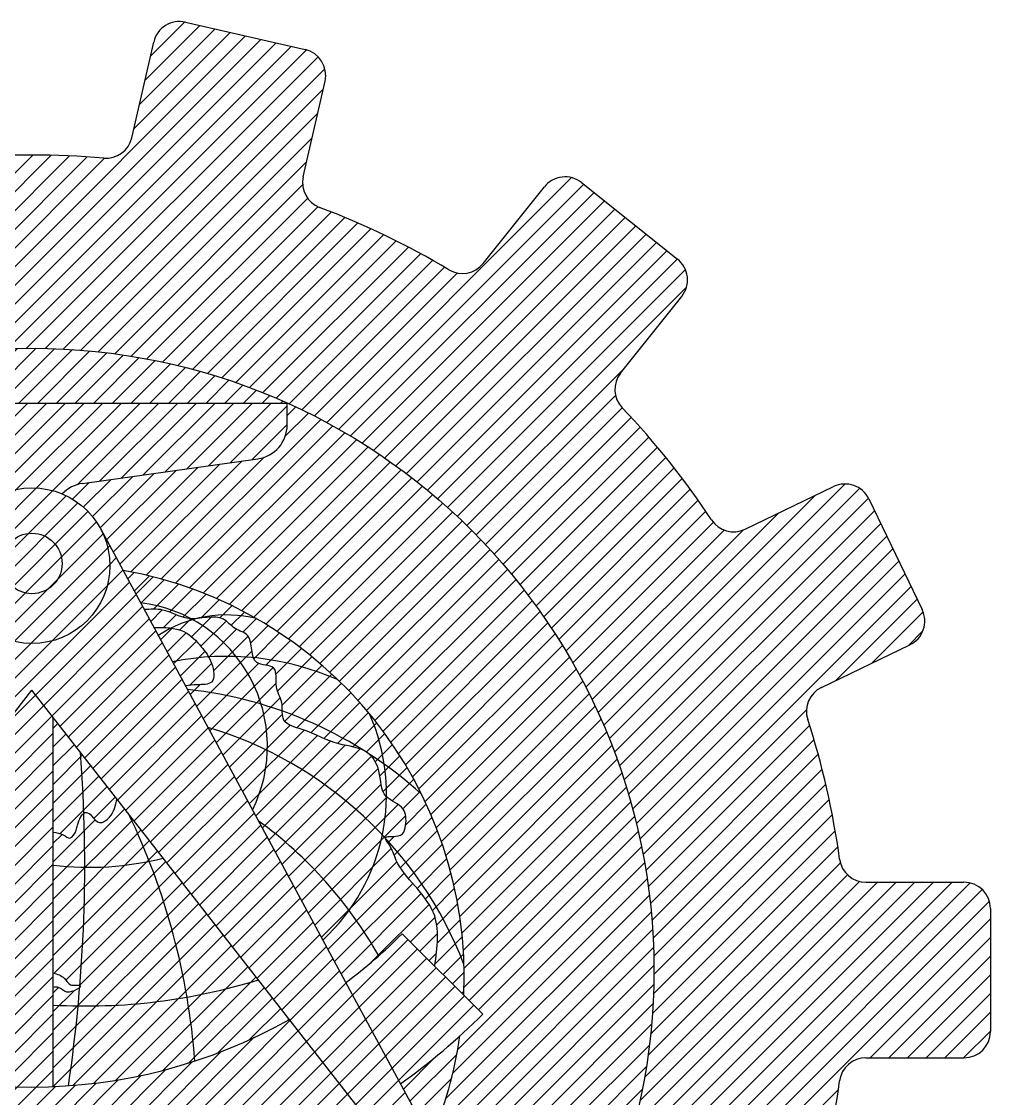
# Model space of a CAD drawing. Header units: millimetres. Extents: x -495 to 480, y 20 to 233.
# Drawn here: x 342.8 to 379.42, y 90.64 to 131.34 of the extents above; entities that cross this region are included whole.
import ezdxf

# ---------------------------------------------------------------- set-up
doc = ezdxf.new("R2010")
doc.units = ezdxf.units.MM
pattern_1 = [(45, (306.9796937244569, 59.64169378769577), (-0.3535533905932737, 0.3535533905932738), [])]
pattern_2 = [(45, (346.6406971857284, 94.54342855314331), (-0.3535533905932737, 0.3535533905932738), [])]

msp = doc.modelspace()

# ---------------------------------------------------------------- hatches: boundary and pattern name
at = {"true_color": 0xffc60a}
h = msp.add_hatch(dxfattribs=at)
h.set_pattern_fill('_USER,_O', color=40, scale=0.5, angle=45, pattern_type=0)
h.set_pattern_definition(pattern_1)
h.paths.add_polyline_path([(373.0285700076631, 106.1734298904046), (376.3685699139165, 107.7818890720758, 0.4142135623731025), (376.8356550427013, 109.1167416790958), (374.822078468438, 113.2979765191905, 0.4142135623730971), (373.487225861418, 113.7650616479754), (370.1472259551645, 112.1566024663042, -0.3748444409083598), (368.8796622399848, 112.5053234754394, 0.04409869253188097), (365.4982253024332, 116.7455112794367, -0.3748444409083521), (365.4403069188141, 118.0588922504772), (367.751658569184, 120.9572355464322, 0.4142135623731021), (367.5933168885747, 122.3625568307589), (363.9649772754769, 125.2560611180324, 0.4142135623730943), (362.5596559911501, 125.0977194374231), (360.2483043407802, 122.199376141468, -0.3748444409083582), (358.9549645199681, 121.9635876299704, 0.04409869253188028), (354.0686465715, 124.3167143333763, -0.3748444409083501), (353.446609264379, 125.4748998551309), (354.2715211176418, 129.0890748297582, 0.4142135623730957), (353.5191141394163, 130.2865236758963), (348.9946486465232, 131.3192033997526, 0.4142135623730952), (347.797199800385, 130.5667964215271), (346.9722879471222, 126.9526214468999, -0.3748444409083623), (345.9093338339616, 126.1790242212279, 0.04409869253188122), (340.4859300710277, 126.1790242212278, -0.3748444409083543), (339.4229759578671, 126.9526214468998), (338.5980641046042, 130.5667964215271, 0.4142135623730971), (337.4006152584661, 131.3192033997526), (332.876149765573, 130.2865236758963, 0.4142135623730906), (332.1237427873475, 129.0890748297582), (332.9486546406103, 125.474899855131, -0.3748444409083646), (332.3266173334893, 124.3167143333763, 0.04409869253188019), (327.4402993850211, 121.9635876299703, -0.3748444409083506), (326.1469595642091, 122.1993761414679), (323.8356079138392, 125.097719437423, 0.4142135623730951), (322.4302866295124, 125.2560611180323), (318.8019470164145, 122.3625568307589, 0.4142135623730968), (318.6436053358053, 120.9572355464322), (320.9549569861751, 118.058892250477, -0.3748444409083684), (320.8970386025561, 116.7455112794365, 0.04409869253188024), (317.5156016650046, 112.5053234754392, -0.37484444090835), (316.2480379498249, 112.1566024663041), (312.9080380435714, 113.7650616479753, 0.414213562373088), (311.5731854365514, 113.2979765191904), (309.559608862288, 109.1167416790957, 0.4142135623730904), (310.0266939910728, 107.7818890720757), (313.3666938973263, 106.1734298904045, -0.3748444409083591), (313.8843658834072, 104.9649846789532, 0.04409869253188079), (312.677545012857, 99.67755697143703, -0.3748444409083533), (311.6868139427497, 98.81339491431083), (307.9796937244569, 98.81339491431083, 0.4142135623730951), (306.9796937244569, 97.81339491431083), (306.9796937244569, 93.17257436095565, 0.4142135623730909), (307.9796937244569, 92.17257436095565), (311.6868139427497, 92.17257436095554, -0.3748444409083516), (312.677545012857, 91.30841230382936, 0.04409869253188001), (313.8843658834072, 86.02098459631327, -0.3748444409083552), (313.3666938973263, 84.812539384862), (310.0266939910729, 83.20408020319077, 0.4142135623730858), (309.5596088622881, 81.86922759617082), (311.5731854365515, 77.68799275607608, 0.4142135623730945), (312.9080380435714, 77.22090762729123), (316.2480379498249, 78.82936680896229, -0.3748444409083784), (317.5156016650047, 78.48064579982722, 0.04409869253187951), (320.8970386025561, 74.24045799582998, -0.3748444409083581), (320.9549569861752, 72.92707702478947), (318.6436053358054, 70.02873372883437, 0.4142135623730929), (318.8019470164147, 68.62341244450761), (322.4302866295125, 65.7299081572342, 0.4142135623730919), (323.8356079138392, 65.88824983784349), (326.1469595642092, 68.78659313379859, -0.3748444409083723), (327.4402993850213, 69.0223816452963, 0.04409869253188004), (332.3266173334894, 66.66925494189023, -0.3748444409083554), (332.9486546406104, 65.51106942013558), (332.1237427873476, 61.89689444550834, 0.4142135623730872), (332.8761497655731, 60.69944559937022), (337.4006152584662, 59.66676587551395, 0.4142135623730927), (338.5980641046044, 60.41917285373945), (339.4229759578672, 64.03334782836666, -0.3748444409083972), (340.4859300710278, 64.80694505403883, 0.0440986925318814), (345.9093338339617, 64.80694505403869, -0.3748444409083554), (346.9722879471223, 64.03334782836671), (347.797199800385, 60.41917285373951, 0.4142135623731005), (348.9946486465232, 59.66676587551397), (353.5191141394163, 60.69944559937024, 0.414213562373093), (354.2715211176418, 61.89689444550838), (353.4466092643791, 65.51106942013561, -0.3748444409083931), (354.0686465715, 66.6692549418904, 0.04409869253188033), (358.9549645199683, 69.02238164529626, -0.3748444409083548), (360.2483043407803, 68.78659313379863), (362.5596559911502, 65.88824983784356, 0.4142135623730963), (363.9649772754769, 65.72990815723426), (367.5933168885748, 68.62341244450766, 0.4142135623730933), (367.7516585691841, 70.02873372883441), (365.4403069188143, 72.92707702478954, -0.374844440908386), (365.4982253024333, 74.24045799583013, 0.04409869253188037), (368.8796622399849, 78.48064579982733, -0.3748444409083535), (370.1472259551646, 78.82936680896246), (373.487225861418, 77.22090762729128, 0.4142135623730968), (374.822078468438, 77.68799275607614), (376.8356550427014, 81.8692275961709, 0.4142135623730966), (376.3685699139165, 83.20408020319088), (373.0285700076631, 84.8125393848621, -0.3748444409083866), (372.5108980215822, 86.02098459631341, 0.04409869253188067), (373.7177188921324, 91.30841230382958, -0.3748444409083514), (374.7084499622397, 92.17257436095576), (378.4155701805325, 92.17257436095576, 0.4142135623730951), (379.4155701805325, 93.17257436095576), (379.4155701805325, 97.81339491431095, 0.4142135623730906), (378.4155701805325, 98.81339491431095), (374.7084499622397, 98.81339491431106, -0.3748444409083505), (373.7177188921324, 99.67755697143724, 0.04409869253188043), (372.5108980215822, 104.9649846789534, -0.3748444409083558)])
h.paths.add_polyline_path([(366.6978714394966, 95.49298463763336, -1), (319.6973924654928, 95.49298463763336, -1)], flags=16)
h.paths.add_polyline_path([(359.5139635104972, 94.54342855314331), (360.2337386599341, 93.82365340370636, -0.01240107672831388), (359.3681112047192, 92.99993188554676, -0.06554042088867294), (358.2631776126215, 89.08123508254752), (362.2392178815073, 81.72057521682137), (357.5257589722178, 87.74816376869406, -0.244761411704136), (344.0012709686808, 79.5323165997254), (344.0012709686808, 78.37319664622429, 0.373884679484805), (345.1081415002823, 77.09988775578594), (351.7344296151261, 76.16862369314728, -0.3738846794848051), (352.8413001467277, 74.89531480270894), (352.8413001467277, 74.06261087267114), (333.5539637582617, 74.06261087267114), (333.5539637582617, 74.89531480270895, -0.3738846794848023), (334.6608342898633, 76.16862369314728), (341.2871224047071, 77.09988775578594, 0.373884679484805), (342.3939929363086, 78.37319664622429), (342.3939929363086, 79.50196658800002, -0.2463970479116872), (328.5110943591127, 87.28982701171147), (324.1560460234817, 81.72057521682133), (327.8495768122243, 88.55823831904624, -0.5043921289829582), (339.8634427019014, 110.7989538315033), (340.607324964749, 112.1760687364546, -0.170404589608018), (342.0500903430321, 113.4880590620781, 0.1722806011502811), (341.2871224047071, 113.8860815194808), (334.6608342898633, 114.8173455821195, -0.3738846794848075), (333.5539637582617, 116.0906544725578), (333.5539637582617, 116.9233584025956), (352.8413001467277, 116.9233584025956), (352.8413001467277, 116.0906544725578, -0.3738846794848057), (351.7344296151261, 114.8173455821195), (345.1081415002823, 113.8860815194808, 0.1722806011503194), (344.3451735619571, 113.488059062078, -0.170404589607991), (345.7879389402399, 112.1760687364546), (346.6406971857284, 110.5973967491879, -0.376618025549902)], flags=0)
h.paths.add_polyline_path([(356.510187285868, 103.2729095969522, -0.08990555218392787), (356.4383208732967, 100.5976400163567, 0.09069525368885768), (352.0926586329609, 103.7888566690461, 0.08146629980500394), (351.8591491959583, 105.5423366197175, -0.08331300852259096)], flags=0)
h.paths.add_polyline_path([(334.6200020948469, 93.02533566120998, -0.09207281056874088), (339.4493182050287, 101.0361262686773, 0.06166825364065819), (342.0033469855133, 99.88583495330312, -0.004237287796734104), (342.3939929363086, 100.829771646777), (342.3939929363086, 91.08612630835329, 0.02031259002983031), (344.0012709686808, 91.0861263083533), (344.0012709686808, 99.45944904113729, 0.08018331940166838), (347.6310429415711, 99.60288435953402, -0.07439153477511713), (349.3547742205687, 92.05199499867246, -0.1935321791773891)], flags=0)
h.paths.add_polyline_path([(353.970745524394, 89.30986713086659, -0.09896621561992329), (352.9352888994479, 83.25806013875194, -0.06385531289580205), (347.985335949722, 81.49105591783335, 0.05949933041753872), (349.3093903641848, 87.55516244004957, -0.1143126187831481), (338.4396162571082, 87.24156479192234, 0.02257866428115124), (337.7862437392409, 81.84007102380119, -0.06357691148097885), (332.9883384227477, 83.92957467360588, -0.04815150041051414), (333.442187807368, 88.8304802085741, 0.2237410203185974)], flags=0)
h.paths.add_polyline_path([(342.0562332903427, 110.859760111146, -1), (344.3390306146463, 110.859760111146, -1)], flags=0)
edge = h.paths.add_edge_path(flags=0)
edge.add_spline(control_points=[(336.6006276779332, 106.2049125661481), (336.669657549746, 106.2143359287493), (336.7385947335334, 106.2177792753517), (336.8060526080513, 106.2145148267392)], knot_values=[8.231422850634878, 8.231422850634878, 8.231422850634878, 8.231422850634878, 8.426547642917427, 8.426547642917427, 8.426547642917427, 8.426547642917427], degree=3, periodic=0)
edge.add_arc((339.2774291044831, 91.70705876256434), 14.71645280769641, 99.66765478756655, 101.8319910108082)
edge.add_spline(control_points=[(336.2599298135415, 106.1108319234496), (336.0911532808016, 106.0402037940952), (335.5889469833029, 105.7065750938782), (335.4352676769456, 104.8072660860131), (334.3048173229209, 103.9982200578497), (333.7984576941394, 104.7208478779257), (333.557153180647, 105.1265349111852), (333.4631894936538, 105.2262525620857)], knot_values=[3.947955432354773, 3.947955432354773, 3.947955432354773, 3.947955432354773, 4.451048340977218, 5.588863820019581, 6.692188749804358, 7.498522832057865, 7.905027104349085, 7.905027104349085, 7.905027104349085, 7.905027104349085], degree=3, periodic=0)
edge.add_arc((339.2774291044831, 91.70705876256437), 14.71645280769641, 113.271232395663, 122.0554034647662)
edge.add_arc((338.3693453309969, 103.2997267802289), 6.958387592711994, 172.734198834263, 195.9744313856567)
edge.add_arc((342.6443446763541, 88.32835607643061), 17.04972106148546, 130.0234148341328, 145.8343122147249)
edge.add_arc((338.6195870352451, 102.1907150500002), 10.95620326583141, 187.0288226270696, 203.0369953751064, ccw=False)
edge.add_arc((339.2774291044831, 91.70705876256434), 14.71645280769641, 122.05540346476599, 141.5907157304357, ccw=False)
edge.add_arc((338.3693453309969, 103.2997267802289), 6.958387592711993, 159.4326645204934, 172.7341988342631, ccw=False)
edge.add_spline(control_points=[(330.9995380792651, 106.2568878354423), (331.0971919546163, 106.0906077491219), (331.2688776274073, 105.7982700575658), (331.7612237270924, 105.9608526534209), (331.8417805081376, 105.8193899193701), (331.8544855739961, 105.744263594652)], knot_values=[0, 0, 0, 0, 0.5131372152648521, 0.9021486113072581, 1.145700965591374, 1.145700965591374, 1.145700965591374, 1.145700965591374], degree=3, periodic=0)
edge.add_arc((338.3693453309969, 103.299726780229), 6.958387592711994, 148.2637673983638, 159.4326645204937, ccw=False)
edge.add_arc((337.402104607722, 91.21792912639953), 16.50210399026177, 91.61564057880389, 107.45792382874811, ccw=False)
edge.add_arc((339.4705800399708, 106.3570400682298), 2.873981443443015, 151.8377568904487, 183.0342364526827)
at = {"true_color": 0xde0000}
h = msp.add_hatch(dxfattribs=at)
h.set_pattern_fill('_USER,_O', color=12, scale=0.5, angle=45, pattern_type=0)
h.set_pattern_definition([(45, (319.6973924654928, 71.99274515063149), (-0.3535533905932737, 0.3535533905932738), [])])
h.paths.add_polyline_path([(352.8413001467277, 116.9233584025956), (352.8413001467277, 116.0906544725578, -0.3738846794848057), (351.7344296151261, 114.8173455821195), (345.1081415002823, 113.8860815194808, 0.1722806011503139), (344.3451735619571, 113.488059062078, -0.1704045896079875), (345.7879389402399, 112.1760687364546), (346.6406971857284, 110.5973967491879, -0.376618025549902), (359.5139635104972, 94.54342855314331), (360.2337386599341, 93.82365340370636, -0.01240107672831389), (359.3681112047192, 92.99993188554674, -0.06554042088867293), (358.2631776126215, 89.08123508254752), (362.2392178815073, 81.72057521682139, 0.1578365059779892), (366.6978714394966, 95.49298463763336, 0.2951328942983553)])
h.paths.add_polyline_path([(333.5539637582618, 116.9233584025956), (352.8413001467276, 116.9233584025956, 0.2146346888290315)])
h.paths.add_polyline_path([(339.8634427019014, 110.7989538315033), (340.607324964749, 112.1760687364546, -0.1704045896080179), (342.0500903430321, 113.4880590620781, 0.172280601150281), (341.2871224047071, 113.8860815194808), (334.6608342898633, 114.8173455821195, -0.3738846794848056), (333.5539637582617, 116.0906544725578), (333.5539637582617, 116.9233584025956, 0.2951328942983553), (319.6973924654928, 95.49298463763336, 0.1578365059779856), (324.1560460234819, 81.72057521682166), (327.8495768122243, 88.55823831904624, -0.5043921289829582)])
h.paths.add_polyline_path([(328.5110943591127, 87.28982701171147), (324.1560460234819, 81.7205752168216, 0.1311854117583273), (333.5539637582617, 74.06261087267114), (333.5539637582617, 74.89531480270892, -0.3738846794848068), (334.6608342898633, 76.16862369314728), (341.2871224047071, 77.09988775578594, 0.3738846794848057), (342.3939929363086, 78.3731966462243), (342.3939929363086, 79.50196658800002, -0.2463970479116872)])
h.paths.add_polyline_path([(362.2392178815073, 81.72057521682139), (357.5257589722178, 87.74816376869406, -0.2447614117041361), (344.0012709686808, 79.5323165997254), (344.0012709686808, 78.37319664622429, 0.373884679484804), (345.1081415002823, 77.09988775578594), (351.7344296151261, 76.16862369314728, -0.3738846794848033), (352.8413001467277, 74.89531480270894), (352.8413001467277, 74.06261087267114, 0.1311854117583242)])
h.paths.add_polyline_path([(352.8413001467277, 74.06261087267114), (333.5539637582617, 74.06261087267114, 0.2146346888290342)])
at = {"true_color": 0xffc60a}
h = msp.add_hatch(dxfattribs=at)
h.set_pattern_fill('_USER,_O', color=40, scale=0.5, angle=45, pattern_type=0)
h.set_pattern_definition(pattern_1)
h.paths.add_polyline_path([(342.0562332903427, 110.859760111146, 1), (344.3390306146463, 110.859760111146, 1)], flags=0)
h.paths.add_polyline_path([(352.8413001467277, 116.0906544725578), (352.8413001467277, 116.9233584025956), (333.5539637582617, 116.9233584025956), (333.5539637582617, 116.0906544725578, 0.373884679484805), (334.6608342898633, 114.8173455821195), (341.2871224047071, 113.8860815194808, -0.1722806011502801), (342.0500903430321, 113.4880590620781, -0.2029154491867407), (344.3451735619571, 113.488059062078, -0.1722806011503149), (345.1081415002823, 113.8860815194808), (351.7344296151261, 114.8173455821195, 0.3738846794848061)])
h.paths.add_polyline_path([(343.1976319524945, 106.0710251865906), (362.2392178815073, 81.72057521682136), (345.7879389402399, 112.1760687364546, -0.1244537135187672), (346.1416938074567, 110.7768511282604, -1), (340.2535700975322, 110.7768511282604, -0.1244537135187672), (340.607324964749, 112.1760687364546), (324.1560460234817, 81.72057521682137)])
h.paths.add_polyline_path([(346.1416938074567, 110.7768511282604, 1), (340.2535700975322, 110.7768511282604, 1)])
h.paths.add_polyline_path([(342.0562332903427, 110.859760111146, -1), (344.3390306146463, 110.859760111146, -1)], flags=16)
h.paths.add_polyline_path([(344.3390306146463, 110.859760111146, 1), (342.0562332903427, 110.859760111146, 1)], flags=16)
h.paths.add_polyline_path([(355.6033606739002, 90.20653376789811), (352.9283421647437, 93.62735725488383, -0.2628333267163583), (333.4669217402454, 93.6273572548838), (330.7919032310888, 90.20653376789807, 0.2772482688996567)], flags=17)
h.paths.add_polyline_path([(344.0012709686808, 105.0433286632888), (343.1976319524945, 106.0710251865906), (342.3939929363086, 105.0433286632892), (342.3939929363086, 91.08612630835329, 0.02031259002983031), (344.0012709686808, 91.0861263083533)], flags=17)
h.paths.add_polyline_path([(344.0012709686808, 86.78047382965079, -0.01668270695070553), (342.3939929363086, 86.78047382965077), (342.3939929363086, 78.3731966462243, -0.3738846794848062), (341.2871224047071, 77.09988775578594), (334.6608342898633, 76.16862369314728, 0.3738846794848036), (333.5539637582617, 74.89531480270894), (333.5539637582617, 74.06261087267114), (352.8413001467277, 74.06261087267114), (352.8413001467277, 74.89531480270892, 0.3738846794848065), (351.7344296151261, 76.16862369314728), (345.1081415002823, 77.09988775578594, -0.3738846794848035), (344.0012709686808, 78.37319664622429)])
h.paths.add_polyline_path([(360.2337386599341, 93.82365340370636), (357.1912453070803, 96.86614675656023, -0.03572102210175547), (355.0569362695977, 95.0168017210718), (357.1202276180286, 91.19712566332615, 0.04234380289497567)], flags=17)
at = {"true_color": 0x88cfef}
h = msp.add_hatch(dxfattribs=at)
h.set_pattern_fill('_USER,_O', color=141, scale=0.5, angle=45, pattern_type=0)
h.set_pattern_definition(pattern_2)
h.paths.add_polyline_path([(347.7758768220716, 110.3533437440936, 0.01861747183162798), (346.6406971857284, 110.5973967491879), (347.1244256479266, 109.7018925699486)])
edge = h.paths.add_edge_path()
edge.add_line((347.7758768220716, 110.3533437440936), (347.1244256479266, 109.7018925699486))
edge.add_line((347.1244256479266, 109.7018925699486), (347.2998346461184, 109.3771659862716))
edge.add_arc((346.6306184014829, 103.9537695087047), 5.464529232694099, 61.873194443172224, 82.96558559205022, ccw=False)
edge.add_spline(control_points=[(349.2067315184739, 108.7729728602391), (349.2813180312531, 108.7698942770197), (349.3574697034847, 108.7729962591694), (349.4341398476995, 108.7791701055914)], knot_values=[18.90551940218118, 18.90551940218118, 18.90551940218118, 18.90551940218118, 19.12270964407724, 19.12270964407724, 19.12270964407724, 19.12270964407724], degree=3, periodic=0)
edge.add_arc((350.5463610907572, 104.2480039040422), 4.665672860324706, 75.93448415300048, 103.79117581967421, ccw=False)
edge.add_arc((343.9322190175244, 95.23718187042127), 15.59718099880623, 60.21416555344087, 75.73347332428504)
edge = h.paths.add_edge_path(flags=17)
edge.add_line((347.2998346461184, 109.3771659862716), (347.4419332263984, 109.1141054420841))
edge.add_spline(control_points=[(347.4419332263985, 109.1141054420841), (347.6774196952583, 109.1303046633257), (348.2631371357209, 109.1705964323137), (348.7949479389389, 108.8030896180489), (349.1763501483174, 108.7742268614367), (349.2067315184739, 108.7729728602391)], knot_values=[19.12270964407724, 19.12270964407724, 19.12270964407724, 19.12270964407724, 19.81641274035211, 20.84813363110376, 20.93660186601054, 20.93660186601054, 20.93660186601054, 20.93660186601054], degree=3, periodic=0)
edge.add_arc((346.6306184014829, 103.9537695087047), 5.464529232694099, 61.87319444317427, 82.96558559205019)
edge = h.paths.add_edge_path()
edge.add_spline(control_points=[(349.874612971069, 107.3264574416013), (349.7949192380809, 107.4685646464639), (349.5295164045648, 107.8043127647139), (349.0653260722978, 108.2923622203769), (348.6243217220748, 108.3982711259682), (348.45406579179, 108.4182321497728)], knot_values=[0.6251631256876822, 0.6251631256876822, 0.6251631256876822, 0.6251631256876822, 1.110943579309429, 1.985243954817361, 2.497662357905214, 2.497662357905214, 2.497662357905214, 2.497662357905214], degree=3, periodic=0)
edge.add_arc((350.5463610907572, 104.2480039040422), 4.665672860324706, 116.6439279357546, 123.5254958934878)
edge.add_line((347.9694726481443, 108.1374960551975), (348.5060557786893, 107.144144467555))
edge.add_arc((350.5576468872739, 96.97138318985206), 10.377576696414, 93.77383591056372, 101.40217911392261, ccw=False)
edge = h.paths.add_edge_path()
edge.add_spline(control_points=[(348.9988996702036, 106.2317653146762), (349.1405145961718, 106.2502182942941), (349.4563772498778, 106.2913764354366), (350.1697426707145, 106.2586429321304), (350.0577428089221, 106.9499197566201), (349.9156685648328, 107.2532484770443), (349.874612971069, 107.3264574416013)], knot_values=[2.497662357905214, 2.497662357905214, 2.497662357905214, 2.497662357905214, 2.944908588008669, 3.495215265090907, 4.204663791661547, 4.454921926329077, 4.454921926329077, 4.454921926329077, 4.454921926329077], degree=3, periodic=0)
edge.add_arc((350.5576468872739, 96.97138318985205), 10.377576696414, 93.77383591056346, 101.4021791139226)
edge.add_line((348.5060557786893, 107.144144467555), (348.9988996702036, 106.2317653146762))
edge = h.paths.add_edge_path()
edge.add_spline(control_points=[(348.45406579179, 108.4182321497728), (348.2463493458108, 108.4425850925212), (348.0277721801197, 108.4383978673074), (347.8091950144286, 108.4342106420935)], knot_values=[0, 0, 0, 0, 0.625163125687682, 0.625163125687682, 0.625163125687682, 0.625163125687682], degree=3, periodic=0)
edge.add_line((347.8091950144286, 108.4342106420935), (347.9694726481443, 108.1374960551975))
edge.add_arc((350.5463610907572, 104.2480039040422), 4.665672860324707, 116.6439279357547, 123.5254958934878, ccw=False)
edge = h.paths.add_edge_path()
edge.add_arc((350.5463610907572, 104.2480039040422), 4.665672860324706, 75.93448415300047, 103.7911758196736)
edge.add_spline(control_points=[(349.4341398476995, 108.7791701055914), (349.7913495616236, 108.807934338877), (350.3651328230457, 108.9565630597615), (350.8299028006998, 108.3464712972703), (351.5508781342879, 108.195435047769), (351.4733116120613, 107.5532824874981), (351.563680797831, 107.3000807776781)], knot_values=[15.95889344984208, 15.95889344984208, 15.95889344984208, 15.95889344984208, 16.97079273566419, 17.53465341341388, 18.08550323767134, 18.90551940218118, 18.90551940218118, 18.90551940218118, 18.90551940218118], degree=3, periodic=0)
edge.add_arc((350.5576468872739, 96.97138318985206), 10.377576696414, 66.07155396457358, 84.43683548237527, ccw=False)
edge.add_arc((343.9322190175244, 95.23718187042128), 15.59718099880623, 46.00095316521796, 60.21416555344084)
edge = h.paths.add_edge_path()
edge.add_arc((350.5576468872739, 96.97138318985205), 10.377576696414, 66.07155396457358, 84.4368354823756)
edge.add_spline(control_points=[(351.563680797831, 107.3000807776781), (351.5915954647585, 107.2218678189699), (351.7394371238048, 106.984678799691), (352.5439786486183, 107.0725623451375), (352.3262769820378, 106.1678870225795), (352.6548198438086, 105.7301716147102), (352.6542786483774, 105.3886262116881), (352.6571548694491, 105.2827066399521)], knot_values=[13.39115385278527, 13.39115385278527, 13.39115385278527, 13.39115385278527, 13.64445344724895, 14.30531559262847, 15.0213993357673, 15.65781472427621, 15.95889344984207, 15.95889344984207, 15.95889344984207, 15.95889344984207], degree=3, periodic=0)
edge.add_arc((347.4219944414523, 90.5479778695112), 15.6371076815798, 57.97615941258738, 70.440180414233, ccw=False)
edge.add_spline(control_points=[(355.7139161883212, 103.8055481744008), (355.7717948840045, 103.7781870062822), (355.8441383498607, 103.736274425668), (355.9097274519181, 103.6841771228899), (355.9250995492126, 103.671100217935)], knot_values=[9.56912332399479, 9.56912332399479, 9.56912332399479, 9.56912332399479, 9.766089899461916, 9.828414350329407, 9.828414350329407, 9.828414350329407, 9.828414350329407], degree=3, periodic=0)
edge.add_arc((347.4219944414522, 90.54797786951123), 15.6371076815798, 54.465435300661625, 57.05884787857798, ccw=False)
edge.add_arc((349.0952733329152, 102.1334981477869), 7.501946905982622, 8.736012781482694, 23.92935262194455)
edge.add_arc((343.9322190175244, 95.23718187042127), 15.59718099880623, 39.58647533567999, 46.00095316521799)
edge = h.paths.add_edge_path(flags=17)
edge.add_spline(control_points=[(352.6571548694491, 105.2827066399521), (352.6606324955272, 105.1546397578592), (352.6853053578481, 104.7736350164936), (353.7281405926136, 104.5440644160095), (354.5537984675279, 104.0109164304729), (355.4393587046541, 103.935340551028), (355.7139161883212, 103.8055481744008)], knot_values=[9.828414350329409, 9.828414350329409, 9.828414350329409, 9.828414350329409, 10.19244729547599, 10.96011436325335, 12.45680924310916, 13.39115385278527, 13.39115385278527, 13.39115385278527, 13.39115385278527], degree=3, periodic=0)
edge.add_arc((347.4219944414523, 90.5479778695112), 15.6371076815798, 57.97615941260461, 70.4401804142332)
h.paths.add_polyline_path([(355.9524000046634, 105.1763621256508, -0.06639073813991296), (356.510187285868, 103.2729095969522, -0.02897172889491738), (357.9202083787446, 102.1370520677448, 0.0582317767803899)])
edge = h.paths.add_edge_path()
edge.add_arc((347.4219944414522, 90.54797786951121), 15.6371076815798, 54.46543530066167, 57.05884787857644)
edge.add_spline(control_points=[(355.9250995492126, 103.671100217935), (356.1103462705364, 103.5135124976952), (356.4088054947432, 102.9589021459345), (356.3686445779387, 102.2802252745721), (356.5914914321655, 102.0463854159457), (356.5966520609485, 102.0411696105311)], knot_values=[7.796698920789925, 7.796698920789925, 7.796698920789925, 7.796698920789925, 8.547761053710932, 9.546012413954227, 9.569123323994791, 9.569123323994791, 9.569123323994791, 9.569123323994791], degree=3, periodic=0)
edge.add_arc((349.0952733329152, 102.1334981477869), 7.501946905982624, 359.2948271782118, 368.7360127814828)
edge = h.paths.add_edge_path()
edge.add_arc((349.0952733329152, 102.1334981477869), 7.501946905982621, -0.7051728217879258, 8.736012781482827, ccw=False)
edge.add_spline(control_points=[(356.5966520609485, 102.0411696105311), (356.7700175633705, 101.8659505114156), (357.3237945482979, 101.7032509755986), (357.3550706690506, 101.0627269168442), (357.2351362653707, 100.5674237632889), (356.894362101041, 100.5364718690688), (356.5608350848163, 100.5491679958537), (356.5550450767663, 100.4823872728997), (356.5567813028389, 100.4706596549704)], knot_values=[5.351701292384123, 5.351701292384123, 5.351701292384123, 5.351701292384123, 6.128086244506895, 6.753504636345461, 7.094004204785346, 7.489652785975214, 7.749078195515329, 7.796698920789925, 7.796698920789925, 7.796698920789925, 7.796698920789925], degree=3, periodic=0)
edge.add_arc((345.5413097117712, 90.31303339343839), 14.98392424041796, 21.080391779831984, 42.67988371845382, ccw=False)
edge.add_arc((343.9322190175244, 95.23718187042127), 15.59718099880623, 1.709269397285387, 26.2557894137285)
edge.add_arc((347.4219944414522, 90.54797786951124), 15.63710768157981, 47.82746094073838, 54.46543530066165)
edge = h.paths.add_edge_path()
edge.add_spline(control_points=[(356.5567813028389, 100.4706596549704), (356.5642474035762, 100.4202286781234), (356.8139916484106, 100.0833730162145), (357.0415959141163, 99.13952262054232), (358.7404083490969, 97.89682954259868), (358.5170618371231, 96.34425810985636), (358.4159566654813, 95.64143539815925)], knot_values=[0, 0, 0, 0, 0.2047781321185029, 0.9103746848232426, 3.341188188748712, 5.351701292384123, 5.351701292384123, 5.351701292384123, 5.351701292384123], degree=3, periodic=0)
edge.add_line((358.4159566654813, 95.64143539815922), (359.5139635104972, 94.54342855314331))
edge.add_arc((343.9322190175244, 95.2371818704213), 15.59718099880623, 357.4506767909214, 361.7092693972853)
edge.add_arc((345.5413097117712, 90.31303339343839), 14.98392424041796, 21.08039177983197, 42.67988371845406)
at = {"true_color": 0xffcd9a}
h = msp.add_hatch(dxfattribs=at)
h.set_pattern_fill('_USER,_O', color=31, scale=0.5, angle=45, pattern_type=0)
h.set_pattern_definition([(45, (330.9331398556934, 103.9349319610835), (-0.3535533905932737, 0.3535533905932738), [])])
edge = h.paths.add_edge_path()
edge.add_spline(control_points=[(349.2067315184739, 108.7729728602391), (349.1763501483174, 108.7742268614367), (348.7949479389389, 108.8030896180489), (348.2631371357209, 109.1705964323137), (347.6774196952583, 109.1303046633257), (347.4419332263985, 109.1141054420841)], knot_values=[19.12270964407724, 19.12270964407724, 19.12270964407724, 19.12270964407724, 19.21117787898402, 20.24289876973567, 20.93660186601054, 20.93660186601054, 20.93660186601054, 20.93660186601054], degree=3, periodic=0)
edge.add_line((347.4419332263984, 109.1141054420841), (347.8091950144286, 108.4342106420935))
edge.add_spline(control_points=[(347.8091950144286, 108.4342106420935), (348.0277721801197, 108.4383978673074), (348.2463493458108, 108.4425850925212), (348.45406579179, 108.4182321497728)], knot_values=[0, 0, 0, 0, 0.625163125687682, 0.625163125687682, 0.625163125687682, 0.625163125687682], degree=3, periodic=0)
edge.add_arc((350.5463610907572, 104.2480039040422), 4.665672860324706, 105.8319450223371, 116.6439279357547, ccw=False)
edge.add_arc((346.6306184014829, 103.9537695087048), 5.4645292326941, 61.07654041270356, 61.87319444317293)
edge = h.paths.add_edge_path()
edge.add_arc((350.5463610907572, 104.2480039040422), 4.665672860324705, 105.8319450223371, 116.6439279357547)
edge.add_spline(control_points=[(348.45406579179, 108.4182321497728), (348.6243217220748, 108.3982711259682), (349.0653260722978, 108.2923622203769), (349.5295164045648, 107.8043127647139), (349.7949192380809, 107.4685646464639), (349.874612971069, 107.3264574416013)], knot_values=[0.625163125687682, 0.625163125687682, 0.625163125687682, 0.625163125687682, 1.137581528775536, 2.011881904283467, 2.497662357905214, 2.497662357905214, 2.497662357905214, 2.497662357905214], degree=3, periodic=0)
edge.add_arc((350.557646887274, 96.97138318985205), 10.37757669641401, 88.01364112432992, 93.77383591056412, ccw=False)
edge.add_arc((346.6306184014829, 103.9537695087047), 5.464529232694099, 38.32878343053343, 61.0765404127043)
edge = h.paths.add_edge_path()
edge.add_spline(control_points=[(351.563680797831, 107.3000807776781), (351.4733116120613, 107.5532824874981), (351.5508781342879, 108.195435047769), (350.8299028006998, 108.3464712972703), (350.3651328230457, 108.9565630597615), (349.7913495616236, 108.807934338877), (349.4341398476995, 108.7791701055914)], knot_values=[15.95889344984207, 15.95889344984207, 15.95889344984207, 15.95889344984207, 16.77890961435191, 17.32975943860937, 17.89362011635906, 18.90551940218117, 18.90551940218117, 18.90551940218117, 18.90551940218117], degree=3, periodic=0)
edge.add_arc((350.5463610907572, 104.2480039040422), 4.665672860324706, 103.7911758196728, 105.8319450223364)
edge.add_arc((346.6306184014829, 103.9537695087047), 5.464529232694099, 38.328783430533406, 61.076540412704276, ccw=False)
edge.add_arc((350.5576468872738, 96.97138318985206), 10.377576696414, 84.43683548237487, 88.01364112432918, ccw=False)
edge = h.paths.add_edge_path()
edge.add_spline(control_points=[(352.6571548694491, 105.2827066399521), (352.6542786483774, 105.3886262116881), (352.6548198438086, 105.7301716147102), (352.3262769820378, 106.1678870225795), (352.5439786486183, 107.0725623451375), (351.7394371238048, 106.984678799691), (351.5915954647585, 107.2218678189699), (351.563680797831, 107.3000807776781)], knot_values=[13.39115385278527, 13.39115385278527, 13.39115385278527, 13.39115385278527, 13.69223257835113, 14.32864796686005, 15.04473170999887, 15.7055938553784, 15.95889344984207, 15.95889344984207, 15.95889344984207, 15.95889344984207], degree=3, periodic=0)
edge.add_arc((350.5576468872739, 96.97138318985206), 10.377576696414, 84.4368354823756, 88.01364112432957)
edge.add_arc((346.6306184014829, 103.9537695087047), 5.464529232694099, 16.900180549722393, 38.32878343053329, ccw=False)
edge.add_arc((347.4219944414523, 90.5479778695112), 15.63710768157981, 70.440180414233, 73.51537607713823, ccw=False)
edge = h.paths.add_edge_path()
edge.add_arc((350.5576468872739, 96.97138318985205), 10.37757669641401, 88.01364112432957, 93.77383591056346)
edge.add_spline(control_points=[(349.874612971069, 107.3264574416013), (349.9156685648328, 107.2532484770443), (350.0577428089221, 106.9499197566201), (350.1697426707145, 106.2586429321304), (349.4563772498778, 106.2913764354366), (349.1405145961718, 106.2502182942941), (348.9988996702036, 106.2317653146762)], knot_values=[2.497662357905214, 2.497662357905214, 2.497662357905214, 2.497662357905214, 2.747920492572745, 3.457369019143384, 4.007675696225622, 4.454921926329077, 4.454921926329077, 4.454921926329077, 4.454921926329077], degree=3, periodic=0)
edge.add_line((348.9988996702036, 106.2317653146762), (349.0712260351504, 106.0978708529266))
edge.add_arc((347.4219944414523, 90.5479778695112), 15.6371076815798, 73.51537607713789, 83.9458062122797, ccw=False)
edge.add_arc((346.6306184014829, 103.9537695087047), 5.4645292326941, 16.90018054972238, 38.32878343053343)
h.paths.add_polyline_path([(351.8591491959583, 105.5423366197175, 0.04554278538803069), (349.0712260351504, 106.0978708529265), (349.8448817027273, 104.6656378177665, -0.04032068598588658), (352.0926586329609, 103.7888566690461, 0.08146629980500365)])
edge = h.paths.add_edge_path()
edge.add_spline(control_points=[(355.7139161883212, 103.8055481744008), (355.4393587046541, 103.935340551028), (354.5537984675279, 104.0109164304729), (353.7281405926136, 104.5440644160095), (352.6853053578481, 104.7736350164936), (352.6606324955272, 105.1546397578592), (352.6571548694491, 105.2827066399521)], knot_values=[9.828414350329409, 9.828414350329409, 9.828414350329409, 9.828414350329409, 10.76275896000552, 12.25945383986133, 13.02712090763869, 13.39115385278527, 13.39115385278527, 13.39115385278527, 13.39115385278527], degree=3, periodic=0)
edge.add_arc((347.4219944414523, 90.54797786951119), 15.63710768157981, 70.44018041423321, 73.51537607713797)
edge.add_arc((346.6306184014829, 103.9537695087047), 5.4645292326941, -1.729379448859504, 16.90018054972211, ccw=False)
edge.add_arc((345.5413097117712, 90.31303339343839), 14.98392424041796, 43.34392142099199, 64.07302993854819, ccw=False)
edge.add_arc((349.0952733329152, 102.1334981477869), 7.501946905982621, 348.1864266533451, 359.2948271782116)
edge.add_spline(control_points=[(356.5966520609485, 102.0411696105311), (356.5914914321655, 102.0463854159457), (356.3686445779387, 102.2802252745721), (356.4088054947432, 102.9589021459345), (356.1103462705364, 103.5135124976952), (355.9250995492126, 103.671100217935)], knot_values=[7.796698920789925, 7.796698920789925, 7.796698920789925, 7.796698920789925, 7.819809830830491, 8.818061191073784, 9.569123323994791, 9.569123323994791, 9.569123323994791, 9.569123323994791], degree=3, periodic=0)
edge.add_arc((347.4219944414524, 90.54797786951113), 15.6371076815798, 57.05884787857715, 57.97615941260484)
h.paths.add_polyline_path([(352.0926586329609, 103.7888566690461, 0.04032068598588642), (349.8448817027273, 104.6656378177665), (351.5332068135757, 101.5401194519272, 0.1072338829832249)])
h.paths.add_polyline_path([(352.0926586329609, 103.7888566690461, -0.1072338829832249), (351.5332068135757, 101.5401194519272), (351.7511996610889, 101.1365593531368, -0.07515584706852689), (355.1815907729612, 97.7476176889538, 0.1049429722644966), (356.4383208732967, 100.5976400163567, 0.09069525368885759)])
edge = h.paths.add_edge_path()
edge.add_spline(control_points=[(356.5567813028389, 100.4706596549704), (356.5550450767663, 100.4823872728997), (356.5608350848163, 100.5491679958537), (356.894362101041, 100.5364718690688), (357.2351362653707, 100.5674237632889), (357.3550706690506, 101.0627269168442), (357.3237945482979, 101.7032509755986), (356.7700175633705, 101.8659505114156), (356.5966520609485, 102.0411696105311)], knot_values=[5.351701292384123, 5.351701292384123, 5.351701292384123, 5.351701292384123, 5.399322017658719, 5.658747427198834, 6.054396008388702, 6.394895576828587, 7.020313968667153, 7.796698920789925, 7.796698920789925, 7.796698920789925, 7.796698920789925], degree=3, periodic=0)
edge.add_arc((349.0952733329152, 102.1334981477869), 7.501946905982622, 348.18642665334505, 359.2948271782121, ccw=False)
edge.add_arc((345.541309711771, 90.31303339343864), 14.98392424041796, 42.6798837184524, 43.34392142099068, ccw=False)
edge = h.paths.add_edge_path()
edge.add_spline(control_points=[(358.4159566654813, 95.64143539815925), (358.5170618371231, 96.34425810985636), (358.7404083490969, 97.89682954259868), (357.0415959141163, 99.13952262054232), (356.8139916484106, 100.0833730162145), (356.5642474035762, 100.4202286781234), (356.5567813028389, 100.4706596549704)], knot_values=[0, 0, 0, 0, 2.010513103635411, 4.44132660756088, 5.14692316026562, 5.351701292384123, 5.351701292384123, 5.351701292384123, 5.351701292384123], degree=3, periodic=0)
edge.add_arc((345.5413097117711, 90.31303339343847), 14.98392424041796, 42.67988371845364, 43.34392142099166)
edge.add_arc((349.0952733329152, 102.1334981477869), 7.501946905982622, 324.2229822045357, 348.18642665334517, ccw=False)
edge.add_arc((342.2570226500305, 88.09561642626716), 16.13088929784038, 29.463377857656212, 36.75218710806291, ccw=False)
edge.add_arc((343.1976319524945, 110.859760111146), 19.78995779266046, 311.4646527554489, 314.9999999999999)
edge.add_line((357.1912453070803, 96.86614675656023), (358.4159566654813, 95.64143539815922))
h.paths.add_polyline_path([(355.1815907729612, 97.7476176889538, -0.05007738403223863), (354.1881456636049, 96.62515367748756), (355.0569362695976, 95.01680172107181, 0.02028275876953415), (356.3017082923013, 96.02987094379893, 0.03181415694524026)])
h.paths.add_polyline_path([(351.7511996610889, 101.1365593531368), (354.1881456636049, 96.62515367748756, 0.05007738403223869), (355.1815907729612, 97.7476176889538, 0.07515584706852693)])
at = {"true_color": 0x88cfef}
h = msp.add_hatch(dxfattribs=at)
h.set_pattern_fill('_USER,_O', color=141, scale=0.5, angle=45, pattern_type=0)
h.set_pattern_definition(pattern_2)
edge = h.paths.add_edge_path()
edge.add_line((345.0343127199941, 103.7222710803849), (344.0012709686808, 105.0433286632888))
edge.add_line((344.0012709686808, 105.0433286632888), (344.0012709686808, 100.6991524868034))
edge.add_spline(control_points=[(344.0012709686808, 100.6991524868034), (344.1291078399446, 100.683490666541), (344.3469440556087, 100.6568026568717), (344.6761851458598, 100.3714314435924), (344.8675975208814, 100.7369931284104), (344.9269002661633, 101.0362867438167), (345.0468545014154, 101.3493652933342), (345.1595844251483, 101.4259273807646)], knot_values=[0, 0, 0, 0, 0.3937805081556097, 0.6710087226865427, 1.052807947711128, 1.243668209924149, 1.711587503625365, 1.711587503625365, 1.711587503625365, 1.711587503625365], degree=3, periodic=0)
edge.add_arc((288.3050390373356, 99.47594831021607), 56.88797543972218, 1.964342380460752, 4.280744169864692)
edge = h.paths.add_edge_path()
edge.add_arc((288.3050390373355, 99.47594831021686), 56.88797543972218, 1.9643423804599252, 4.280744169863908, ccw=False)
edge.add_spline(control_points=[(345.1595844251483, 101.4259273807646), (345.1889471296789, 101.4458694678079), (345.282065344122, 101.475833826002), (345.5056630732912, 101.2872342153665), (345.7371119733772, 100.951182048306), (346.2816958760401, 101.3389196174495), (346.3603664417037, 101.7185116971832), (346.41082559805, 101.9619813600433)], knot_values=[1.711587503625365, 1.711587503625365, 1.711587503625365, 1.711587503625365, 1.833466198386843, 2.074987900128322, 2.467345004432636, 2.887033694805884, 3.637692302684079, 3.637692302684079, 3.637692302684079, 3.637692302684079], degree=3, periodic=0)
edge.add_line((346.41082559805, 101.9619813600433), (345.0343127199941, 103.7222710803849))
at = {"true_color": 0xffcd9a}
h = msp.add_hatch(dxfattribs=at)
h.set_pattern_fill('_USER,_O', color=31, scale=0.5, angle=45, pattern_type=0)
h.set_pattern_definition([(45, (678.4203593523857, 204.1891307488294), (-0.3535533905932737, 0.3535533905932738), [])])
h.paths.add_polyline_path([(346.8472513346939, 101.4038785263149, -0.01876836550281467), (347.6310429415711, 99.60288435953399, 0.01192959672533941), (348.1613835700179, 99.7233614008394)])
edge = h.paths.add_edge_path()
edge.add_line((346.8472513346939, 101.4038785263149), (346.41082559805, 101.9619813600433))
edge.add_spline(control_points=[(346.41082559805, 101.9619813600433), (346.3603664417037, 101.7185116971832), (346.2816958760401, 101.3389196174495), (345.7371119733772, 100.951182048306), (345.5056630732912, 101.2872342153665), (345.282065344122, 101.475833826002), (345.1889471296789, 101.4458694678079), (345.1595844251483, 101.4259273807646)], knot_values=[1.711587503625366, 1.711587503625366, 1.711587503625366, 1.711587503625366, 2.462246111503561, 2.881934801876808, 3.274291906181122, 3.515813607922601, 3.637692302684079, 3.637692302684079, 3.637692302684079, 3.637692302684079], degree=3, periodic=0)
edge.add_arc((288.3050390373355, 99.47594831021657), 56.88797543972217, -0.09849182463267425, 1.9643423804602094, ccw=False)
edge.add_arc((345.3718216448461, 110.7755092642655), 11.39875555178728, 269.10076739458, 281.4316578203384)
edge.add_arc((323.2578398216332, 90.06673054015572), 26.17233768681342, 21.368203344052, 25.66909092006453)
edge = h.paths.add_edge_path()
edge.add_spline(control_points=[(345.1595844251483, 101.4259273807646), (345.0468545014154, 101.3493652933342), (344.9269002661633, 101.0362867438167), (344.8675975208814, 100.7369931284104), (344.6761851458598, 100.3714314435924), (344.3469440556087, 100.6568026568717), (344.1291078399446, 100.683490666541), (344.0012709686808, 100.6991524868034)], knot_values=[0, 0, 0, 0, 0.467919293701216, 0.6587795559142373, 1.040578780938823, 1.317806995469756, 1.711587503625365, 1.711587503625365, 1.711587503625365, 1.711587503625365], degree=3, periodic=0)
edge.add_line((344.0012709686808, 100.6991524868034), (344.0012709686808, 99.45944904113729))
edge.add_arc((345.3718216448459, 110.7755092642655), 11.39875555178729, 263.0942268552768, 269.1007673945812)
edge.add_arc((288.3050390373355, 99.47594831021641), 56.88797543972219, 359.9015081753675, 361.9643423804604)
edge = h.paths.add_edge_path()
edge.add_arc((345.3718216448462, 110.7755092642655), 11.39875555178729, 263.09422685527534, 269.10076739457975, ccw=False)
edge.add_line((344.0012709686808, 99.45944904113729), (344.0012709686808, 95.3843372346818))
edge.add_spline(control_points=[(344.0012709686808, 95.3843372346818), (344.1554555271374, 95.33842703834371), (344.4180703086688, 95.26023051657737), (344.5994998908011, 94.90327623904932), (344.8314105565288, 94.91933752655328), (344.9821474866957, 94.91850851946492), (345.0091929603912, 94.90641031378505)], knot_values=[0, 0, 0, 0, 0.4694181178404103, 0.7995362032197612, 1.018409859432576, 1.159505636195101, 1.159505636195101, 1.159505636195101, 1.159505636195101], degree=3, periodic=0)
edge.add_spline(control_points=[(345.0038467673877, 94.84054631891192), (345.0310592018075, 94.86959343233758), (345.0367162789376, 94.89409835458196), (345.0091929603911, 94.90641031378505)], knot_values=[1.159505636195101, 1.159505636195101, 1.159505636195101, 1.159505636195101, 1.303094321426272, 1.303094321426272, 1.303094321426272, 1.303094321426272], degree=3, periodic=0)
edge.add_arc((288.3050390373355, 99.4759483102167), 56.88797543972215, 355.3927415280949, 359.9015081753672)
edge = h.paths.add_edge_path()
edge.add_arc((345.3718216448463, 110.7755092642655), 11.39875555178729, 269.1007673945792, 281.43165782033753, ccw=False)
edge.add_arc((288.3050390373355, 99.47594831021684), 56.88797543972216, 355.39274152809475, 359.90150817536704, ccw=False)
edge.add_spline(control_points=[(345.0091929603911, 94.90641031378505), (345.0367162789376, 94.89409835458196), (345.0310592018075, 94.86959343233758), (345.0038467673877, 94.84054631891192)], knot_values=[1.159505636195101, 1.159505636195101, 1.159505636195101, 1.159505636195101, 1.303094321426272, 1.303094321426272, 1.303094321426272, 1.303094321426272], degree=3, periodic=0)
edge.add_arc((288.3050390373355, 99.47594831021667), 56.88797543972218, 354.614246511476, 355.32618720801827, ccw=False)
edge.add_arc((345.2388699168727, 116.138112610399), 22.00371767677294, 269.2266223382363, 279.9937429133637)
edge.add_arc((323.2578398216332, 90.0667305401557), 26.17233768681342, 9.681727237867344, 21.368203344052)
h.paths.add_polyline_path([(348.1613835700179, 99.7233614008394, -0.01192959672533933), (347.6310429415711, 99.60288435953397, -0.05103611337843522), (349.0574089220551, 94.46826370771791, 0.031614604657185), (351.7590690751111, 95.12262797320743)])
h.paths.add_polyline_path([(352.9283421647437, 93.62735725488383), (351.7590690751111, 95.12262797320743, -0.03161460465718509), (349.0574089220551, 94.46826370771791, -0.02326708430928273), (349.3547742205687, 92.05199499867246, 0.04945630751856086)])
h.paths.add_polyline_path([(349.0574089220551, 94.46826370771791, -0.04701502123805235), (344.941873050201, 94.13639939391706, -0.01336502027523358), (344.5756686809058, 91.11783912532417, 0.06174995209662798), (349.3547742205687, 92.05199499867246, 0.02326708430928268)])
h.paths.add_polyline_path([(344.941873050201, 94.13639939391707, -0.01069458369238782), (344.0012709686808, 94.16922687528347), (344.0012709686808, 91.0861263083533, 0.007267611155410015), (344.5756686809058, 91.11783912532421, 0.01336502027523348)])
edge = h.paths.add_edge_path()
edge.add_spline(control_points=[(345.0038467673877, 94.84054631891192), (344.9264119119457, 94.75789075805949), (344.4538388072855, 94.53389281816871), (344.2712201464737, 94.87132665535188), (344.0730647083512, 94.84451000957988), (344.0012709686808, 94.83479406484665)], knot_values=[1.303094321426272, 1.303094321426272, 1.303094321426272, 1.303094321426272, 1.711685809878798, 2.069400253425676, 2.272639509869186, 2.272639509869186, 2.272639509869186, 2.272639509869186], degree=3, periodic=0)
edge.add_line((344.0012709686808, 94.83479406484665), (344.0012709686808, 94.16922687528347))
edge.add_arc((345.2388699168729, 116.138112610399), 22.00371767677293, 266.7756977392746, 269.2266223382358)
edge.add_arc((288.3050390373355, 99.4759483102159), 56.88797543972218, 354.6142465114768, 355.3261872080188)
at = {"true_color": 0x88cfef}
h = msp.add_hatch(dxfattribs=at)
h.set_pattern_fill('_USER,_O', color=141, scale=0.5, angle=45, pattern_type=0)
h.set_pattern_definition(pattern_2)
h.paths.add_polyline_path([(359.3681112047192, 92.99993188554676, -0.02992701123124288), (357.1202276180286, 91.19712566332615), (358.2631776126215, 89.08123508254752, 0.06554042088867311)])
h.paths.add_polyline_path([(355.6033606739002, 90.20653376789811, -0.01933512057370811), (353.970745524394, 89.30986713086659, -0.04564853900566804), (353.7899329050514, 86.4618272151913, 0.04471999734865404), (356.969962810875, 88.45891793962411)])
h.paths.add_polyline_path([(357.5257589722178, 87.74816376869406), (356.969962810875, 88.45891793962411, -0.04471999734865399), (353.7899329050514, 86.4618272151913, -0.05307788859266988), (352.9352888994479, 83.25806013875194, 0.0262537582480845), (354.8137937374414, 84.34088356462323, 0.06380878157494885)])
h.paths.add_polyline_path([(352.6453591079625, 82.55480008331742, 0.01214421157098479), (352.9352888994479, 83.25806013875194, -0.06385531289580208), (347.985335949722, 81.49105591783335, -0.01398162325884156), (347.4673538424765, 80.1223506767765, 0.08407554462434517)])
h.paths.add_polyline_path([(354.8137937374414, 84.34088356462324, -0.02625375824808458), (352.9352888994479, 83.25806013875194, -0.01214421157098462), (352.6453591079625, 82.55480008331743, 0.0410655941840515)])
edge = h.paths.add_edge_path()
edge.add_arc((344.2378587229572, 105.2022689415469), 21.03440698662932, 296.5732572329362, 297.0081115544571, ccw=False)
edge.add_spline(control_points=[(353.6474259594776, 86.38987085675817), (353.6031191606263, 86.32051379908208), (353.5322992283413, 86.25131684893289), (353.4457582135274, 86.27130018182909), (353.424757850535, 86.28013476755845)], knot_values=[2.656837322068538, 2.656837322068538, 2.656837322068538, 2.656837322068538, 2.873104237000125, 2.942632655156383, 2.942632655156383, 2.942632655156383, 2.942632655156383], degree=3, periodic=0)
edge.add_arc((344.237858722957, 105.2022689415467), 21.03440698662931, 282.7239336038707, 295.8970705131007, ccw=False)
edge.add_arc((323.2578398216331, 90.06673054015576), 26.17233768681346, 340.87308394994227, 348.1324982354951, ccw=False)
edge.add_arc((343.5705205667842, 101.6751036216637), 20.66122882540923, 282.3378816106223, 296.9525990353371)
edge.add_arc((338.3151904552426, 88.87402690399672), 15.66162064495848, 338.9868959661736, 351.1400476631318)
edge = h.paths.add_edge_path()
edge.add_spline(control_points=[(353.424757850535, 86.28013476755845), (353.3697073418057, 86.30329381671345), (353.1689308373024, 86.48856555739034), (353.260517405432, 86.99113085578185), (353.1772839154769, 87.8005976160868), (353.0933428066324, 88.4601970193284), (353.0412256330811, 88.86972766582988)], knot_values=[0, 0, 0, 0, 0.1822623157530172, 0.6691933613091003, 1.422753251852396, 2.656837322068538, 2.656837322068538, 2.656837322068538, 2.656837322068538], degree=3, periodic=0)
edge.add_arc((343.1976319524945, 110.859760111146), 24.09269315569645, 284.69519620622833, 294.1151455753995, ccw=False)
edge.add_arc((323.2578398216331, 90.0667305401557), 26.17233768681346, 348.1324982354953, 354.4932685711264, ccw=False)
edge.add_arc((344.237858722957, 105.2022689415468), 21.03440698662931, 282.7239336038706, 295.897070513075)
edge = h.paths.add_edge_path()
edge.add_arc((343.1976319524945, 110.859760111146), 24.09269315569645, 271.91152007797257, 284.69519620622833, ccw=False)
edge.add_line((344.0012709686808, 86.78047382965079), (344.0012709686808, 86.58444556738615))
edge.add_spline(control_points=[(344.0012709686808, 86.58444556738615), (344.3850533915648, 86.5637565954509), (344.9504061996549, 86.53327951343081), (345.1740571327309, 85.4581503450149), (345.9677329921443, 86.26574866345189), (346.587969166943, 86.12720967272958), (347.3635430197815, 85.64315028516049), (346.1900926594562, 85.26312337674787), (345.9599748201104, 84.51135260259518), (345.0265013506164, 84.30210750215456), (344.4096983866316, 84.2412518568704), (344.0012709686808, 84.20095517296576)], knot_values=[0, 0, 0, 0, 1.01228365559956, 1.491202757479803, 2.501349052701807, 2.950135603779489, 3.511963092859417, 4.471946754257631, 5.163035538497349, 5.808838449984385, 7.074647325661477, 7.074647325661477, 7.074647325661477, 7.074647325661477], degree=3, periodic=0)
edge.add_line((344.0012709686808, 84.20095517296576), (344.0012709686808, 84.16919252572764))
edge.add_arc((344.237858722957, 105.2022689415468), 21.03440698662932, 269.3555432465432, 282.7239336038706)
edge.add_arc((323.2578398216331, 90.06673054015575), 26.17233768681346, 348.1324982354952, 354.4932685711263)
edge = h.paths.add_edge_path()
edge.add_arc((344.237858722957, 105.2022689415468), 21.03440698662932, 269.35554324654316, 282.7239336038707, ccw=False)
edge.add_line((344.0012709686808, 84.16919252572764), (344.0012709686808, 81.3652238801879))
edge.add_spline(control_points=[(344.0012709686808, 81.3652238801879), (344.2194635434253, 81.5679180844256), (344.6079478235557, 81.9288080556452), (345.2168007563749, 82.03377789693498), (346.0509019123485, 82.19491731604032), (345.7198128343277, 81.48451706881615), (345.5184631109685, 81.19995922438893), (345.4361626366762, 81.09827791304255)], knot_values=[0, 0, 0, 0, 0.8509592149385957, 1.515103245024684, 2.042262459325038, 2.663655797593751, 3.073012399037567, 3.073012399037567, 3.073012399037567, 3.073012399037567], degree=3, periodic=0)
edge.add_arc((343.5705205667842, 101.6751036216637), 20.66122882540923, 275.1806798375871, 282.3378816106224)
edge.add_arc((323.2578398216331, 90.06673054015565), 26.17233768681346, 340.8730839499426, 348.1324982354953)
edge = h.paths.add_edge_path()
edge.add_arc((343.5705205667842, 101.6751036216637), 20.66122882540924, 275.18067983758715, 282.3378816106224, ccw=False)
edge.add_spline(control_points=[(345.4361626366762, 81.09827791304255), (345.3364647306478, 80.97510227024554), (345.1229601785083, 80.75450652689166), (344.6689823463876, 80.26889439242689), (344.2449549637186, 80.46854070276734), (344.0012709686808, 80.58327529889667)], knot_values=[3.073012399037567, 3.073012399037567, 3.073012399037567, 3.073012399037567, 3.568902566546085, 4.099674770131629, 4.816865972556855, 4.816865972556855, 4.816865972556855, 4.816865972556855], degree=3, periodic=0)
edge.add_line((344.0012709686808, 80.58327529889667), (344.0012709686808, 79.5323165997254))
edge.add_arc((342.8745559617236, 96.626622389187), 17.13139740740734, 273.7710085218843, 285.5507865236859)
edge.add_arc((323.2578398216331, 90.06673054015573), 26.17233768681346, 337.6689407133213, 340.8730839499424)

# ---------------------------------------------------------------- linework, layer by layer
for p, q in [((348.9946486465232, 131.3192033997526), (353.5191141394163, 130.2865236758963)), ((346.9722879471223, 126.9526214468999), (347.7971998003851, 130.5667964215271)), ((353.446609264379, 125.474899855131), (354.2715211176419, 129.0890748297583)), ((360.2483043407802, 122.199376141468), (362.5596559911502, 125.0977194374231)), ((363.9649772754769, 125.2560611180323), (367.5933168885747, 122.362556830759)), ((365.4403069188141, 118.0588922504771), (367.751658569184, 120.9572355464322)), ((333.5539637582617, 116.9233584025956), (352.8413001467277, 116.9233584025956)), ((352.8413001467277, 116.0906544725578), (352.8413001467277, 116.9233584025956)), ((345.1081415002823, 113.8860815194808), (351.7344296151261, 114.8173455821195)), ((370.1472259551646, 112.1566024663043), (373.487225861418, 113.7650616479754)), ((374.822078468438, 113.2979765191905), (376.8356550427014, 109.1167416790958)), ((345.7879389402399, 112.1760687364546), (362.2392178815073, 81.72057521682137)), ((347.7758768220716, 110.3533437440936), (347.1244256479266, 109.7018925699486)), ((373.0285700076631, 106.1734298904046), (376.3685699139165, 107.7818890720758)), ((324.1560460234817, 81.72057521682137), (343.1976319524945, 106.0710251865906)), ((362.2392178815073, 81.72057521682137), (343.1976319524945, 106.0710251865906)), ((344.0012709686808, 91.0861263083533), (344.0012709686808, 105.0433286632888)), ((374.7084499622397, 98.813394914311), (378.4155701805325, 98.81339491431095)), ((379.4155701805325, 97.81339491431095), (379.4155701805325, 93.17257436095576)), ((357.1912453070803, 96.86614675656023), (360.2337386599341, 93.82365340370637)), ((374.7084499622397, 92.17257436095576), (378.4155701805325, 92.17257436095576))]:
    msp.add_line(p, q)
for centre, radius in [((343.1976319524947, 95.49298463763336), 23.50023948700186), ((343.1976319524945, 110.7768511282604), 2.944061854962229), ((343.1976319524945, 110.859760111146), 1.141398662151801)]:
    msp.add_circle(centre, radius)
for centre, radius, start, end in [((348.7721277125669, 130.3442754875708), 1, 77.14285714285619, 167.1428571428564), ((353.29659320546, 129.3115957637145), 1, 347.1428571428564, 77.14285714285619), ((345.9973600349404, 127.1751423808562), 1, 264.9499339880085, 347.1428571428564), ((343.1976319524947, 95.49298463763336), 30.80562209110346, 84.94993398801176, 95.05006601199158), ((354.4215371765608, 125.2523789211746), 1, 167.1428571428564, 249.3357802977035), ((363.3414874736181, 124.4742296355644), 1, 51.4285714285709, 141.4285714285709), ((343.1976319524947, 95.49298463763336), 30.80562209110346, 59.23564827372379, 69.33578029770348), ((359.4664728583122, 122.8228659433267), 1, 239.2356482737238, 321.4285714285709), ((366.969827086716, 121.5807253482909), 1, 321.4285714285709, 51.4285714285709), ((366.2221384012821, 117.4354024486184), 1, 141.4285714285709, 223.6214945834162), ((343.1976319524947, 95.49298463763336), 30.80562209110346, 33.52136255943855, 43.62149458341621), ((351.55547772083, 116.0906544725578), 1.285822425897734, 278.0000000000022, 0), ((345.2870933945785, 112.6127726290425), 1.285822425897734, 98.00000000000222, 137.0999833358806), ((373.9211096005356, 112.864092780073), 1, 25.71428571428621, 115.7142857142858), ((369.713342216047, 113.0575713342067), 1, 213.5213625594386, 295.7142857142858), ((343.9322190175244, 95.23718187042128), 15.59718099880622, 357.4506767909214, 79.99979069800614), ((346.6306184014829, 103.9537695087047), 5.464529232694098, 333.7879816635318, 82.96558559205019), ((375.9346861747989, 108.6828579399782), 1, 295.7142857142858, 25.71428571428621), ((350.5463610907572, 104.2480039040422), 4.665672860324692, 75.93448415300115, 123.5254958934863), ((350.5576468872739, 96.97138318985206), 10.377576696414, 66.07155396457385, 101.4021791139233), ((347.4219944414523, 90.54797786951121), 15.63710768157979, 47.82746094073864, 83.94580621227948), ((373.4624537467806, 105.2724610225022), 1, 115.7142857142858, 197.9072088691324), ((349.0952733329152, 102.1334981477869), 7.501946905982625, 312.7556704818252, 23.92935262194425), ((345.5413097117712, 90.31303339343836), 14.98392424041799, 21.08039177983251, 73.30884757556042), ((343.1976319524947, 95.49298463763336), 30.80562209110346, 7.807076845153318, 17.90720886913244), ((288.3050390373355, 99.47594831021672), 56.88797543972218, 351.5513918494919, 4.280744169863969), ((323.2578398216331, 90.0667305401557), 26.17233768681344, 4.350266243985515, 25.66909092006637), ((342.2570226500305, 88.09561642626718), 16.13088929784034, 29.46337785765612, 53.94431774010535), ((345.3718216448462, 110.7755092642655), 11.39875555178727, 263.0942268552753, 284.1655903064246), ((374.7084499622397, 99.81339491431106), 1, 187.8070768451533, 270), ((378.4155701805325, 97.81339491431095), 1, 0, 90), ((343.1976319524945, 110.859760111146), 19.78995779266052, 306.8168241452456, 315), ((345.2388699168727, 116.138112610399), 22.00371767677286, 266.7756977392752, 287.2368641014727), ((343.1976319524945, 110.859760111146), 19.78995779266052, 240.5476610030325, 299.4523389969679), ((343.1976319524945, 110.859760111146), 24.09269315569645, 305.3013090300884, 314.9999999999999), ((343.9322190175244, 95.23718187042128), 15.59718099880622, 336.7537765575752, 351.7530823813653), ((378.4155701805325, 93.17257436095576), 1, 270, 0), ((374.7084499622397, 91.17257436095576), 1, 90, 172.1929231548467), ((343.1976319524947, 95.49298463763336), 30.80562209110346, 342.0927911308676, 352.1929231548467)]:
    msp.add_arc(centre, radius, start, end)
for points in [[(358.4159566654813, 95.64143539815925), (358.373104331997, 97.65149176985747), (356.9656530473769, 99.63339367769444), (356.6671029338765, 100.2727170113197), (356.5602073069707, 100.5013619503885), (356.8161075772291, 100.5439834801209), (357.1999581844177, 100.6398819220191), (357.3172457578358, 100.9595435888317), (357.2212829042377, 101.5775559637719), (356.5815324303928, 102.0570483670815), (356.3043070367123, 103.0160331737006), (355.8778065862817, 103.7086334194915), (354.7967660671641, 104.04212463925), (353.4028128507108, 104.5870925224561), (352.7204121300218, 104.9387201427494), (352.6353590444124, 105.5983711922795), (352.4339858195851, 106.2020874924186), (352.3258991629233, 106.909966861972), (351.6968110489884, 107.1124191282014), (351.3555646780061, 108.1300426503118), (350.8766988749175, 108.4022981764573), (350.4336777802974, 108.7511121292086), (349.1164372123449, 108.7800213663702), (348.1354863781555, 109.099682839364), (347.4419332263985, 109.1141054420841)], [(347.8091950144286, 108.4342106420935), (348.9369630331061, 108.2851099021234), (349.5961768139499, 107.7107943636266), (349.9849441017511, 107.0858041241936), (349.9849441017511, 106.376355597623), (349.4440507120637, 106.2750058081129), (348.9988996702036, 106.2317653146762)], [(344.0012709686808, 100.6991524868034), (344.382028548654, 100.5987196540434), (344.6332781120744, 100.4815482419452), (344.8677777853208, 100.7828463525877), (344.9180278594456, 100.9669728573134), (345.2530272773397, 101.4523974726814), (345.4540267666353, 101.3184872874264), (345.7555264041806, 101.0674054962546), (346.1240256024232, 101.2682709679558), (346.41082559805, 101.9619813600433)], [(344.0012709686808, 95.3843372346818), (344.4223992509159, 95.176962358531), (344.6506640791364, 94.93848150292203), (344.8685531049281, 94.91774386025193), (345.0091929603913, 94.90641031378506), (344.5157802619694, 94.65852555579164), (344.2045102251243, 94.83479406484665), (344.0012709686808, 94.83479406484665)]]:
    msp.add_spline(points, degree=3)

doc.saveas('drawing.dxf')
